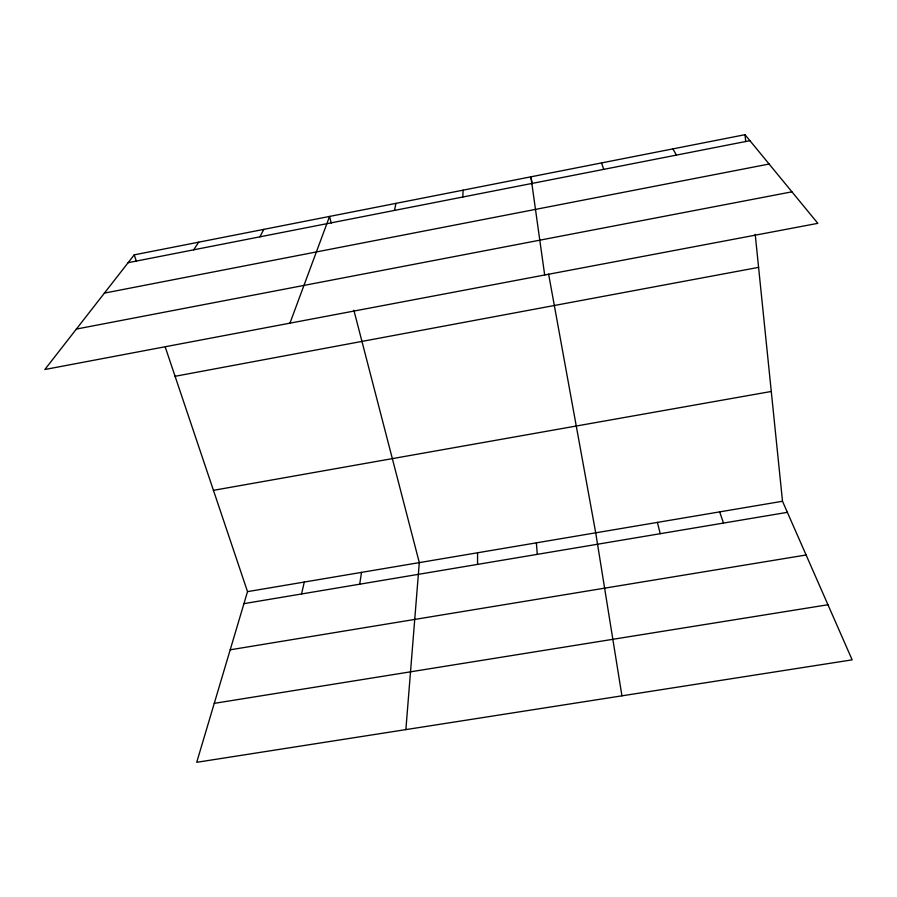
<?xml version="1.0" encoding="UTF-8"?>
<svg xmlns="http://www.w3.org/2000/svg" width="897" height="897" viewBox="0 0 897 897"><rect width="100%" height="100%" fill="white"/><g stroke="black" fill="none" stroke-linecap="round" stroke-linejoin="round"><path stroke-width="1.35" d="M477.552 564.392L477.574 552.776M462.796 197.015L463.099 190.153M405.87 729.609L419.303 562.621L353.867 310.227M359.697 584.194L361.536 572.376M394.467 210.425L395.981 203.361M301.56 593.971L304.274 582.052M165.328 347.296L247.516 591.639L196.712 762.304L852.15 659.844L782.509 501.266L755.207 234.33M289.944 323.167L329.547 216.435L331.273 223.095M259.928 236.819L263.774 229.374M193.685 249.826L198.674 242.179M134.225 254.86L44.85 369.508L817.829 223.342L745.015 134.696L134.225 254.86L136.456 261.464M128.125 262.686L749.926 140.683M104.411 293.106L769.11 164.028M76.38 329.064L791.939 191.823M175.072 376.292L758.582 267.373M213.441 490.334L771.285 391.462M247.516 591.639L782.509 501.266M243.95 603.647L787.375 512.333M230.204 649.809L806.1 554.996M214.26 703.36L827.953 604.746M672.873 148.891L676.439 155.103M601.517 162.929L603.748 169.365M719.663 511.884L723.498 523.063M657.4 522.402L660.226 533.693M532.156 183.683L530.912 176.821L544.681 274.998M548.616 274.101L595.709 532.818L621.935 695.837M745.015 134.696L745.721 141.625M536.384 542.842L537.269 554.357"/></g></svg>
